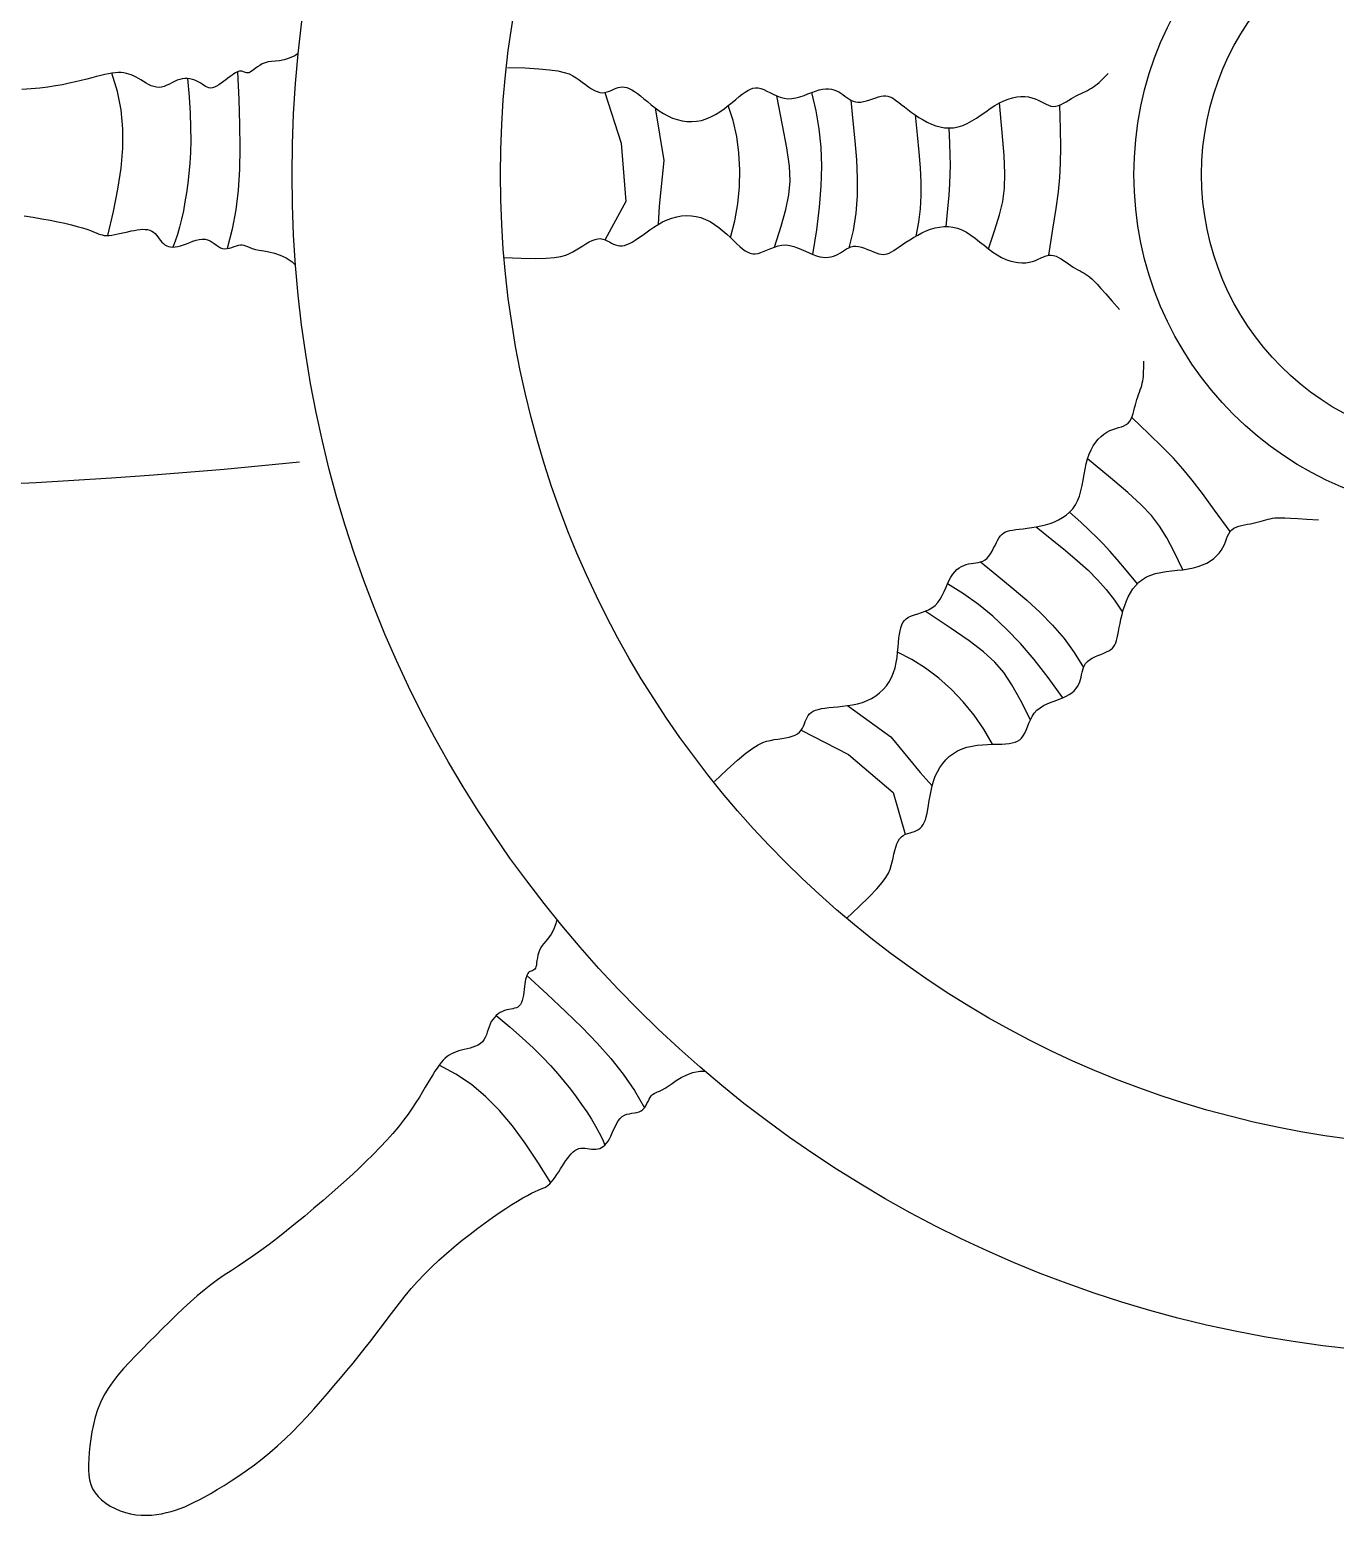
# Model space of a CAD drawing. Header units: inches. Extents: x 7.5 to 50, y 15.4 to 40.2.
# Drawn here: x 9.2649 to 9.3328, y 21.6874 to 21.7646 of the extents above; entities that cross this region are included whole.
import ezdxf

# ---------------------------------------------------------------- set-up
doc = ezdxf.new("R2010")
doc.units = ezdxf.units.IN
doc.header["$MEASUREMENT"] = 0
doc.layers.add('02', color=2, linetype='Continuous')

msp = doc.modelspace()

# ---------------------------------------------------------------- linework, layer by layer
at = {"layer": '02'}
for points in [[(9.278897379799737, 21.76339965716139), (9.278720007319926, 21.76328973138258), (9.278422125191419, 21.76315321387043), (9.278155935504465, 21.76307091107552), (9.277917831013902, 21.76302706721723), (9.277704204008906, 21.76300592645672), (9.277511447244315, 21.76299173302792), (9.277335953242137, 21.76296873112111), (9.27717463583219, 21.76292478002976), (9.277026493377043, 21.76286219960563), (9.276891045314251, 21.76278692477459), (9.276767811314194, 21.76270489046252), (9.276656310348763, 21.76262203162438), (9.276556062554, 21.76254428317149), (9.276466586901797, 21.76247758007336), (9.276387403295367, 21.76242785725587), (9.276317815803914, 21.76239935575828), (9.276256268187417, 21.76238954105899), (9.27620098930317, 21.76239418474976), (9.276150207077144, 21.76240905837873), (9.276102150599463, 21.76242993356679), (9.27605504802893, 21.7624525818475), (9.276007128222837, 21.76247277484178), (9.275956619572817, 21.76248628411228), (9.275901955128639, 21.76248958602915), (9.275842384709968, 21.76248197606143), (9.275777362328945, 21.76246345451469), (9.275706342929034, 21.76243402163633), (9.275628780056714, 21.76239367770282), (9.275544128655447, 21.76234242299066), (9.275451842504545, 21.76228025777633), (9.275351376314639, 21.76220718232177), (9.275242661167859, 21.76212394704013), (9.27512753689195, 21.76203430278944), (9.275008320850311, 21.76194275060804), (9.274887329940675, 21.76185379147606), (9.274766881293608, 21.76177192643187), (9.274649291574015, 21.76170165645559), (9.274536878145291, 21.76164748258558), (9.274431958138003, 21.76161390581652), (9.274336053100406, 21.76160404050567), (9.274247504346995, 21.76161545453321), (9.274163858308448, 21.76164432906914), (9.27408266118261, 21.76168684534165), (9.27400145916733, 21.7617391845644), (9.273917798227622, 21.76179752793647), (9.273829224794163, 21.76185805665697), (9.27373328483197, 21.76191695195408), (9.273628161330699, 21.76197075850465), (9.273514582584603, 21.76201747498377), (9.273393913912578, 21.76205546354428), (9.273267520633517, 21.76208308633901), (9.273136767367824, 21.76209870552081), (9.273003019667222, 21.76210068322795), (9.272867642617776, 21.76208738162783), (9.272732001305549, 21.76205716287328), (9.2725971872406, 21.76200961710962), (9.27246319809462, 21.76194924652479), (9.27232975842896, 21.76188178131375), (9.272196592339306, 21.76181295165694), (9.272063423921345, 21.76174848774932), (9.271929977736427, 21.76169411977131), (9.271795977647407, 21.76165557790333), (9.271661148215635, 21.76163859235491), (9.271525350674047, 21.76164721059573), (9.271388995968728, 21.7616787492963), (9.271252631950183, 21.76172884244549), (9.271116806468918, 21.76179312401761), (9.270982067375435, 21.76186722798699), (9.270848962753071, 21.7619467883134), (9.27071804045233, 21.76202743898572), (9.270589848090886, 21.76210481397826), (9.270464570070608, 21.76217518410082), (9.270340933273538, 21.76223736763601), (9.27021730090025, 21.76229081967282), (9.270092036151318, 21.76233499531478), (9.269963501761659, 21.76236934966543), (9.269830061397506, 21.76239333784284), (9.269690077793776, 21.76240641496512), (9.269541914383872, 21.76240803610668), (9.269384001889257, 21.76239790647484), (9.269215044374569, 21.76237673161919), (9.269033813425331, 21.76234546716402), (9.268839080394237, 21.76230506873359), (9.26862961686681, 21.76225649198128), (9.268404195127069, 21.76220069251682), (9.268161586062043, 21.76213862599358), (9.267900561955749, 21.76207124800673), (9.267619916745453, 21.76199971883867), (9.267318535172372, 21.76192601730251), (9.266995325027956, 21.76185232681124), (9.266649193637996, 21.76178083079245), (9.266279048328279, 21.76171371268826), (9.265883796424596, 21.76165315591167), (9.265462345718397, 21.76160134391936), (9.265013603535472, 21.76156046012435), (9.264537046239703, 21.76153216471099)], [(9.289761060657902, 21.76268309063122), (9.29066873392555, 21.76265334587621), (9.291391655378966, 21.76261220819394), (9.291956218932746, 21.76255990863971), (9.292388818268655, 21.76249667828339), (9.292715847301288, 21.76242274819484), (9.29296369994524, 21.76233834942938), (9.293158769882275, 21.76224371307141), (9.293327450794159, 21.76213907016169), (9.29349159476812, 21.76202544832737), (9.293654885883434, 21.76190706139565), (9.293816466159178, 21.76178891975102), (9.293975477614431, 21.76167603377795), (9.294131062501101, 21.76157341386094), (9.294282362838267, 21.76148607038446), (9.294428520877837, 21.761419013733), (9.294568678406058, 21.76137725429104), (9.294702263823702, 21.76136401011278), (9.294829849195658, 21.76137532996032), (9.29495229296851, 21.76140547028005), (9.295070453356011, 21.76144868753287), (9.295185188571914, 21.76149923813606), (9.29529735682997, 21.76155137856509), (9.295407816576763, 21.76159936523724), (9.295517425793214, 21.76163745461341), (9.295627144440068, 21.76166073808523), (9.295738337603389, 21.76166764678161), (9.29585247211623, 21.76165744680581), (9.295971014578818, 21.76162940427563), (9.296095431824206, 21.76158278525069), (9.29622719068545, 21.76151685583424), (9.296367757297112, 21.76143088214409), (9.29651859895791, 21.76132413023985), (9.296680855606674, 21.76119688469877), (9.296854362399309, 21.76105350384857), (9.297038627830325, 21.76089936447639), (9.297233160161404, 21.76073984339852), (9.297437468119888, 21.76058031738754), (9.297651059967457, 21.76042616324518), (9.297873444664283, 21.76028275775858), (9.298104130239217, 21.76015547774401), (9.298342442181884, 21.76004898727948), (9.298586974893688, 21.75996509960638), (9.298836138839825, 21.75990491527151), (9.299088345183982, 21.75986953482167), (9.299342004857017, 21.75986005878909), (9.299595528324126, 21.75987758770604), (9.299847327214657, 21.75992322213384), (9.300095811993806, 21.75999806260476), (9.300339455292551, 21.76010200804118), (9.300576976775183, 21.76023015099887), (9.30080715734045, 21.76037638236554), (9.301028778119935, 21.76053459307256), (9.301240620710878, 21.76069867402217), (9.301441465779199, 21.76086251614576), (9.301630094689308, 21.76102001036012), (9.301805288572787, 21.76116504756752), (9.301966520301058, 21.76129237371166), (9.302116031567557, 21.7614001547419), (9.302256755107074, 21.76148741160538), (9.302391624352886, 21.76155316527835), (9.302523572039782, 21.76159643670795), (9.30265553183387, 21.76161624687044), (9.302790436702772, 21.76161161671295), (9.302931219614102, 21.76158156721173), (9.3030802635895, 21.76152656554147), (9.303237748141392, 21.76145286391799), (9.303403303069054, 21.76136816072646), (9.303576558171763, 21.76128015439568), (9.303757142550303, 21.76119654335449), (9.303944685771121, 21.7611250260026), (9.304138817633493, 21.76107330078336), (9.304339167238204, 21.76104906608195), (9.30454506030771, 21.76105755625137), (9.3047546048602, 21.76109414922499), (9.304965605069874, 21.76115175884585), (9.305175865110932, 21.76122329898605), (9.305383189157574, 21.76130168347405), (9.305585380918338, 21.76137982615288), (9.305780244800253, 21.76145064089466), (9.30596558474469, 21.76150704154239), (9.306139692938878, 21.76154340801546), (9.30630281362216, 21.76155998459686), (9.306455679279743, 21.7615584816314), (9.30659902193117, 21.76154060946389), (9.306733574061646, 21.76150807843911), (9.306860067923544, 21.76146259890189), (9.306979236002071, 21.76140588121158), (9.30709181031677, 21.76133963571298), (9.307198787848456, 21.7612659595699), (9.307302223560391, 21.76118849719311), (9.307404437377109, 21.76111127982691), (9.30750774875748, 21.76103833871563), (9.307614477393209, 21.76097370507447), (9.307726942975997, 21.76092141014775), (9.307847464964716, 21.76088548517979), (9.307978363283901, 21.7608699613858), (9.308121000924139, 21.76087734307763), (9.308272915701373, 21.76090402677907), (9.308430688497602, 21.76094488203777), (9.308590900660484, 21.76099477844506), (9.308750133072017, 21.7610485855777), (9.308904967312692, 21.76110117299792), (9.309051984264507, 21.76114741028247), (9.309187765042289, 21.76118216702267), (9.309310112423255, 21.7612011675166), (9.309421715135677, 21.76120355504933), (9.309526483337386, 21.7611893276127), (9.309628327419041, 21.76115848325677), (9.309731157305642, 21.76111101998791), (9.309838883387847, 21.76104693581252), (9.309955415823488, 21.76096622875153), (9.310084665003224, 21.76086889681134), (9.31022962419781, 21.76075561055874), (9.310389619828193, 21.7606297306858), (9.310563060962586, 21.76049529037224), (9.310748357367693, 21.76035632288509), (9.310943918344556, 21.76021686141863), (9.311148153194218, 21.76008093921079), (9.311359471683382, 21.75995258945583), (9.31157628288026, 21.75983584539168), (9.31179720027837, 21.75973445500964), (9.312021652278482, 21.75965102541628), (9.312249271241008, 21.75958787844244), (9.312479688827871, 21.75954733599171), (9.312712538097976, 21.75953171990947), (9.312947450713246, 21.75954335207022), (9.313184059034093, 21.75958455436299), (9.3134219951881, 21.75965764861864), (9.313660892699836, 21.75976332746465), (9.313900387422173, 21.75989576651151), (9.314140116837798, 21.76004751210818), (9.314379717963739, 21.7602111106036), (9.314618828049852, 21.76037910834672), (9.314857084345995, 21.76054405168649), (9.315094123869194, 21.76069848698641), (9.315329584102138, 21.76083496058087), (9.315562918125643, 21.76094742414094), (9.315792843042864, 21.76103545065522), (9.316017892020746, 21.76110001836165), (9.316236598226233, 21.7611421055855), (9.31644749482627, 21.76116269059381), (9.316649115220635, 21.7611627516682), (9.31683999234344, 21.76114326709027), (9.31701865959446, 21.76110521515617), (9.317184240133493, 21.76105036810001), (9.31733821802306, 21.76098367405317), (9.317482668249859, 21.76091087509955), (9.317619664636432, 21.76083771332302), (9.317751281703814, 21.76076993079293), (9.317879593740209, 21.76071326962225), (9.318006675499483, 21.76067347189488), (9.31813460126984, 21.7606562796656), (9.318264977815552, 21.7606657042135), (9.318397541572331, 21.76069883332199), (9.318531562383278, 21.76075102399879), (9.31866630869451, 21.76081763322251), (9.31880105034913, 21.76089401795722), (9.318935056258915, 21.76097553518154), (9.319067595335646, 21.76105754188863), (9.319197937189593, 21.76113539504255), (9.319325442002146, 21.7612055207948), (9.319449834334655, 21.76126862188645), (9.319570930018081, 21.76132647027513), (9.319688545116215, 21.76138083786024), (9.319802495227187, 21.76143349657028), (9.319912595949127, 21.76148621834833), (9.320018663578658, 21.76154077509378), (9.32012051371391, 21.76159893874971), (9.320218401770099, 21.76166239113915), (9.320314341965123, 21.76173245369242), (9.320410788333966, 21.76181035777805), (9.320510194678782, 21.76189733472089), (9.320615015034555, 21.76199461588946), (9.320727703203438, 21.76210343259405), (9.320850713220416, 21.7622250162323), (9.320986498654811, 21.76236059809995)], [(9.268994404510586, 21.75394766865899), (9.269287096844046, 21.75518416461379), (9.269519338659002, 21.75634556912079), (9.269683481934472, 21.75744330458944), (9.269771878882302, 21.75848879347283), (9.269776881481512, 21.75949345818041), (9.269690841943948, 21.76046872116527), (9.269506112248628, 21.76142600482232), (9.269215044374569, 21.76237673161919)], [(9.273136767367824, 21.76209870552081), (9.273219473236232, 21.76115326681717), (9.273273464334189, 21.76030984335481), (9.273301572115152, 21.75955538631494), (9.273306627799748, 21.75887684683509), (9.273291462142943, 21.75826117608191), (9.273258907063855, 21.75769532522205), (9.27321179308462, 21.75716624540761), (9.273152952124356, 21.75666088780523), (9.273084771162821, 21.75616901162099), (9.273007864174424, 21.75569160834963), (9.272922400892703, 21.75523247749621), (9.272828551284029, 21.75479541860947), (9.27272648531477, 21.75438423120901), (9.272616372951298, 21.75400271482901), (9.27249838415998, 21.75365466900363), (9.27237268867436, 21.7533438932525)], [(9.27574185262899, 21.76244873807551), (9.275798133150666, 21.76101507465606), (9.27583973742555, 21.7597048801919), (9.275856238598926, 21.75849719042268), (9.275837210747405, 21.75737104105898), (9.2757722272491, 21.75630546784047), (9.275650861947788, 21.75527950647771), (9.275462688221587, 21.75427219271038), (9.275197279914273, 21.75326256224904)], [(9.294829849195658, 21.76137532996032), (9.295674412087529, 21.75874344801665), (9.29592207660432, 21.75570773163887), (9.294839744498013, 21.75373491271709)], [(9.303637357936232, 21.75334278641927), (9.30398634266573, 21.75442879016297), (9.304237087997599, 21.75530092600926), (9.304390997667788, 21.75605123017991), (9.304449475412248, 21.75677173888213), (9.30441392519976, 21.75755448835222), (9.304285750300615, 21.75849151476829), (9.304066354916422, 21.75967485436664), (9.303757142550303, 21.76119654335449)], [(9.305639042095272, 21.75295449747606), (9.30584233840461, 21.75423606727524), (9.305986809353335, 21.7554164323457), (9.306071867276906, 21.75651356596169), (9.306096923812284, 21.75754544136831), (9.306061391294925, 21.7585300318398), (9.305964681827454, 21.75948531062128), (9.305806207745327, 21.76042925097241), (9.305585380918338, 21.76137982615288)], [(9.297437468119888, 21.76058031738754), (9.297890028026877, 21.7578398548441), (9.297645102064116, 21.75546073237744), (9.297596149654119, 21.75451817229001)], [(9.301349072759031, 21.75383031542257), (9.301583668258964, 21.75469765625272), (9.301744045731603, 21.75558033766826), (9.301831864095284, 21.75646943279677), (9.301848781802683, 21.75735601476587), (9.301796457772134, 21.75823115674681), (9.301676550456314, 21.75908593185265), (9.301490718540727, 21.75991141322553), (9.301240620710878, 21.76069867402217)], [(9.307614477393209, 21.76097370507447), (9.307721183910026, 21.75988838954905), (9.307819165796964, 21.75885752267747), (9.307895514457478, 21.7578720411631), (9.307937321760683, 21.75692288170936), (9.307931679110034, 21.7560009810342), (9.307865678374647, 21.755097275841), (9.307726411190806, 21.75420270283318), (9.307500969427629, 21.75330819874322)], [(9.314756110352455, 21.753254479184), (9.315091956215902, 21.75423248441908), (9.315338886617674, 21.75502412352322), (9.31550362174864, 21.75571823027818), (9.315592882265328, 21.7564036384512), (9.315613388125776, 21.75716918180948), (9.315571860219343, 21.75810369409115), (9.315475018736898, 21.75929600909254), (9.315329584102138, 21.76083496058087)], [(9.317890086485995, 21.75291555704568), (9.318112759194328, 21.75427396113188), (9.31827889666426, 21.75534013466055), (9.318395261927499, 21.75620560415806), (9.318468618481411, 21.75696189609258), (9.318505729823364, 21.75770053697594), (9.318513358985065, 21.7585130533054), (9.31849826946388, 21.75949097157824), (9.318467224524348, 21.76072581830628)], [(9.310943918344556, 21.76021686141863), (9.311055550859301, 21.759180066577), (9.311147313374086, 21.75826967585559), (9.311213834951623, 21.75745784608549), (9.311249744421794, 21.75671673411231), (9.311249671312972, 21.75601849678166), (9.311208244455038, 21.7553352909246), (9.311120092910706, 21.75463927338675), (9.310979845742686, 21.75390260101373)], [(9.312567070401265, 21.75440737181012), (9.312651063357471, 21.75532582158591), (9.312712844037442, 21.75604476765981), (9.312754117459981, 21.75662426098385), (9.312776588178231, 21.75712435253914), (9.312781960978164, 21.75760509324861), (9.312771940412922, 21.75812653406425), (9.312748231035648, 21.75874872598175), (9.312712538097976, 21.75953171990947)], [(9.264642827953203, 21.75496206529457), (9.265121755930586, 21.75488953793789), (9.26557608278933, 21.75481361230155), (9.266003534006877, 21.75473538094335), (9.266402335879384, 21.7546557998077), (9.266770713771685, 21.75457582479536), (9.267106894212766, 21.75449641179254), (9.267409102800293, 21.75441851671454), (9.267675565597592, 21.75434309546214), (9.267904508435159, 21.75427110395064), (9.268095635152413, 21.75420352005418), (9.268254561624481, 21.75414140965692), (9.268388381735413, 21.75408586057271), (9.26850418936926, 21.75403796064453), (9.268609078177242, 21.75399879771536), (9.26871014204341, 21.75396945962817), (9.268814474618985, 21.75395103422594), (9.268929169788017, 21.75394460935164), (9.269059639000325, 21.75395072796633), (9.269204564434467, 21.75396775360529), (9.269360945369108, 21.75399350492186), (9.269525781781404, 21.7540258005694), (9.26969607318285, 21.75406245923038), (9.269868819084941, 21.75410129952903), (9.270041019464834, 21.75414014014783), (9.270209673601194, 21.75417679974013), (9.270372190554617, 21.75420918770502), (9.270527616417958, 21.75423557641003), (9.270675405901848, 21.75425432896842), (9.270815014182581, 21.75426380846435), (9.270945896669282, 21.75426237801108), (9.271067508072584, 21.75424840073644), (9.27117930380161, 21.75422023972457), (9.271280739032655, 21.75417625808874), (9.271371722728937, 21.7541157282332), (9.27145398202817, 21.75404155979883), (9.271529697622164, 21.75395757171751), (9.271601050435557, 21.75386758290657), (9.271670221392988, 21.75377541232698), (9.271739391651927, 21.75368487889606), (9.271810741904183, 21.75359980154568), (9.271886453307225, 21.75352399920772), (9.271968434141009, 21.75346069975891), (9.272057502572416, 21.75341076686997), (9.272154203890814, 21.75337447308372), (9.272259084084062, 21.75335209101573), (9.27237268867436, 21.7533438932525), (9.272495563183902, 21.75335015238048), (9.27262825313489, 21.75337114098617), (9.272771304282351, 21.75340713164147), (9.27292467122431, 21.75345739675064), (9.27308594649191, 21.7535172079744), (9.273252130993633, 21.75358083674761), (9.27342022680211, 21.75364255454875), (9.273587234825818, 21.75369663281268), (9.273750156904562, 21.75373734298879), (9.27390599441248, 21.75375895657013), (9.274051748490884, 21.75375574496244), (9.274185329251914, 21.75372416208226), (9.274308280129908, 21.75366939148186), (9.274423053297205, 21.75359879912245), (9.274532100693314, 21.75351975099435), (9.274637874257742, 21.75343961307332), (9.274742826162829, 21.75336575134967), (9.274849408115251, 21.75330553179916), (9.27496007252018, 21.75326632039756), (9.275076499017878, 21.7532532551642), (9.275197279914273, 21.75326256224904), (9.27532023544888, 21.75328823983106), (9.275443185861214, 21.75332428611834), (9.275563950925125, 21.7533646992753), (9.27568035111296, 21.75340347751004), (9.275790206664233, 21.75343461900153), (9.275891337585627, 21.75345212192875), (9.275983007200985, 21.75345154133644), (9.276070251171468, 21.75343465963048), (9.276159548242568, 21.75340481603886), (9.276257376926942, 21.75336534981867), (9.276370216202913, 21.75331960019791), (9.27650454458314, 21.75327090643365), (9.276666841045945, 21.75322260776844), (9.276863584103985, 21.75317804345938), (9.277098707430987, 21.75313773446502), (9.277365963016628, 21.75309092878266), (9.27765655824448, 21.75302405611107), (9.277961700265287, 21.75292354613445), (9.27827259622979, 21.75277582859523), (9.278580452823071, 21.75256733319217), (9.278755917022927, 21.75239968204657)], [(9.28957334211561, 21.75279179767782), (9.290480980924322, 21.75276101767046), (9.291205036961465, 21.75275391132997), (9.29177183033432, 21.75276849003527), (9.292207680684506, 21.7528027651944), (9.292538907653643, 21.75285474820081), (9.292791831581845, 21.75292245044799), (9.292992771877898, 21.75300388334396), (9.293168048416256, 21.75309705828219), (9.293339395937501, 21.75319949440851), (9.293510210043742, 21.75330674186367), (9.293679300737558, 21.75341385852622), (9.293845478254362, 21.75351590228926), (9.294007552829562, 21.75360793103133), (9.294164334931402, 21.7536850026601), (9.294314634795292, 21.75374217503956), (9.294457262656643, 21.75377450607736), (9.294591433643355, 21.75377882293211), (9.294717981754793, 21.75375902995544), (9.294838146115644, 21.75372080077901), (9.294953165384932, 21.75366980903451), (9.295064278687342, 21.75361172835361), (9.295172724914728, 21.75355223235344), (9.295279742726116, 21.75349699470932), (9.295386571711852, 21.75345168900927), (9.295494495700105, 21.75342114907941), (9.29560498175676, 21.75340684931977), (9.29571954234968, 21.75340942431027), (9.295839689481063, 21.75342950863084), (9.295966935618772, 21.75346773689049), (9.296102792997836, 21.75352474364005), (9.296248774318947, 21.75360116347398), (9.296406391351475, 21.7536976309722), (9.296576763545154, 21.75381378626586), (9.296759435250415, 21.75394529167639), (9.296953558498053, 21.75408681510559), (9.297158284154712, 21.75423302442611), (9.297372764251186, 21.75437858752517), (9.297596149654119, 21.75451817229001), (9.297827592394306, 21.75464644660784), (9.29806624357122, 21.75475807835134), (9.298311119708224, 21.75484845872521), (9.298560696695922, 21.75491587216053), (9.298813316314472, 21.7549593264204), (9.299067319179876, 21.75497782922427), (9.299321046606629, 21.7549703883498), (9.299572839676394, 21.75493601154555), (9.299821039470835, 21.75487370653097), (9.300063987304448, 21.75478248109827), (9.300300166052757, 21.75466253778101), (9.300528624602585, 21.75451885848558), (9.300748553634612, 21.75435761990335), (9.300959144295184, 21.75418499872573), (9.301159587032153, 21.75400717167319), (9.301349072759031, 21.75383031542257), (9.301526792389332, 21.75366060669436), (9.301691936370908, 21.7535042221945), (9.301844329382284, 21.75336643940788), (9.301986329299389, 21.75324893905159), (9.302120928228824, 21.75315250257805), (9.30225111827719, 21.75307791151241), (9.302379890852599, 21.75302594733618), (9.30251023806165, 21.7529973915454), (9.302645151545285, 21.75299302562158), (9.302787623410104, 21.75301363104624), (9.302939999890505, 21.75305858298922), (9.303102043964891, 21.75312163114101), (9.303272873205124, 21.75319511886588), (9.303451605415894, 21.75327138949903), (9.303637357936232, 21.75334278641927), (9.303829248337998, 21.75340165296181), (9.304026394193052, 21.75344033250546), (9.304227913306086, 21.75345116839996), (9.304432783550574, 21.75342898287014), (9.30463942540343, 21.75337851372857), (9.30484611987601, 21.75330697763381), (9.305051147746845, 21.75322159130261), (9.30525279002729, 21.75312957136445), (9.305449327961533, 21.75303813453608), (9.305639042095272, 21.75295449747606), (9.305820213672696, 21.75288587688662), (9.305991512997998, 21.75283799408604), (9.306153167313887, 21.75281058910438), (9.306305793621569, 21.75280190658774), (9.306450008456586, 21.75281019124046), (9.306586428587316, 21.75283368770867), (9.306715671014963, 21.75287064068213), (9.306838352042242, 21.75291929482152), (9.306955088903187, 21.75297789480206), (9.307066736319094, 21.75304428171618), (9.307175101987077, 21.75311468236865), (9.307282232255666, 21.75318491995237), (9.307390172542064, 21.75325081767475), (9.307500969427629, 21.75330819874322), (9.307616668329565, 21.75335288637977), (9.3077393155964, 21.75338070377726), (9.30787095734383, 21.75338747415768), (9.308012786596073, 21.75337060797862), (9.30816258633974, 21.75333386475646), (9.308317287634118, 21.75328259122868), (9.308473820374338, 21.75322213414726), (9.308629115386857, 21.75315784027877), (9.308780102799638, 21.75309505637521), (9.308923713439135, 21.75303912920314), (9.309056877666144, 21.75299540550001), (9.3091776878992, 21.75296829784308), (9.309288883623658, 21.75295848193597), (9.309394366848274, 21.75296569930757), (9.309498039116143, 21.75298969150132), (9.309603802203192, 21.75303020003154), (9.309715557652517, 21.75308696641256), (9.309837207007213, 21.75315973220237), (9.309972652276038, 21.75324823888619), (9.310124835274173, 21.75335161804939), (9.310292860069303, 21.75346656132857), (9.310474871001198, 21.75358915041685), (9.310669012409626, 21.75371546697821), (9.310873428401528, 21.75384159272031), (9.311086263316675, 21.75396360930714), (9.311305661494835, 21.7540775984318), (9.31152976750861, 21.75417964175828), (9.311756947818203, 21.7542660920091), (9.311986458296879, 21.75433438593715), (9.312217777869655, 21.75438223132475), (9.3124503842974, 21.75440733598331), (9.31268375650513, 21.75440740766604), (9.312917372719376, 21.75438015416982), (9.313150710933833, 21.75432328327694), (9.313383250306352, 21.75423450276973), (9.3136145780282, 21.75411314603949), (9.31384471924509, 21.75396504873894), (9.314073808765961, 21.75379767214432), (9.314301980701266, 21.75361847750279), (9.314529369627117, 21.75343492610515), (9.314756110352455, 21.753254479184), (9.314982336754902, 21.75308459803015), (9.31520818387623, 21.75293274387619), (9.315433508525594, 21.75280498805765), (9.315657059471114, 21.75270184210346), (9.315877307946785, 21.75262242761634), (9.3160927251866, 21.75256586618449), (9.316301782424553, 21.7525312793961), (9.316502950894638, 21.75251778883936), (9.316694702063678, 21.75252451611701), (9.316875506932838, 21.75255058280269), (9.317044372945084, 21.75259427898815), (9.317202451447947, 21.75265056867753), (9.317351429765104, 21.75271358437855), (9.317492994987397, 21.7527774585698), (9.317628834671332, 21.75283632374445), (9.317760636140584, 21.75288431239566), (9.317890086485995, 21.75291555704568), (9.318018873264073, 21.75292419014401), (9.31814833245705, 21.75290610237531), (9.318278395147054, 21.75286421694287), (9.318408642006098, 21.75280321527058), (9.318538652309208, 21.75272777872411), (9.318668006961225, 21.75264258869826), (9.318796285470007, 21.7525523265878), (9.318923067809074, 21.75246167377296), (9.319047934650435, 21.75237531164854), (9.319170485292553, 21.75229684874027), (9.319290398196308, 21.75222560219951), (9.319407371846019, 21.75215981627949), (9.319521104260339, 21.75209773529165), (9.319631293923585, 21.75203760347464), (9.319737638388752, 21.75197766515445), (9.319839836605816, 21.75191616456974), (9.319937586127772, 21.75185134600284), (9.320032621775745, 21.75177969529719), (9.320134821855454, 21.75169066446794), (9.320256101475088, 21.75157194704767), (9.320408375277175, 21.75141123661266), (9.320603557904242, 21.75119622672461), (9.320853564464478, 21.75091461091612), (9.321170309600411, 21.750554082778), (9.3215657081874, 21.75010233584286)], [(9.300521837822153, 21.72556539844042), (9.301184692461966, 21.72618618758239), (9.301724963863371, 21.72666828150356), (9.302161151817991, 21.72703050683155), (9.302511756350277, 21.7272916901649), (9.302795277484684, 21.7274706581749), (9.30303021454717, 21.7275862374892), (9.303235067795022, 21.72765725470632), (9.30342833701986, 21.72770253649757), (9.30362474713008, 21.72773826108565), (9.303823923734008, 21.7277700131173), (9.304021716858252, 21.7278007288343), (9.30421397746074, 21.72783334450757), (9.304396555800913, 21.72787079639344), (9.304565302371039, 21.72791602071917), (9.304716067896216, 21.72797195375566), (9.304844702635883, 21.72804153174472), (9.304948526942162, 21.72812662584435), (9.305030738976775, 21.72822484673194), (9.305096007459788, 21.728332739972), (9.305149000179945, 21.72844685117267), (9.305194385624482, 21.72856372588391), (9.305236831582143, 21.72867990969932), (9.305281006772994, 21.72879194818339), (9.30533157898578, 21.72889638691519), (9.30539269796106, 21.72899043357135), (9.305466438219874, 21.72907394423343), (9.30555435600224, 21.72914743706603), (9.30565800708252, 21.72921143020464), (9.305778948166399, 21.72926644185751), (9.305918734562574, 21.72931299016015), (9.306078922976731, 21.72935159330624), (9.306261069183229, 21.72938276943129), (9.306465778076081, 21.7294075261099), (9.306689851493566, 21.72942882836757), (9.306929139695121, 21.72945013063978), (9.307179493405847, 21.7294748873475), (9.307436762885182, 21.72950655294077), (9.307696798625393, 21.72954858182599), (9.307955451118751, 21.72960442840955), (9.308208571090354, 21.72967754717062), (9.308452383191316, 21.72977075917257), (9.308684611502095, 21.72988435231051), (9.308903353796332, 21.73001798112197), (9.30910670831333, 21.73017130014447), (9.309292773292391, 21.73034396395921), (9.309459646739988, 21.73053562710371), (9.309605427128254, 21.73074594411552), (9.309728211998, 21.73097456956126), (9.309826993425368, 21.73122035194789), (9.309904335574238, 21.73147891568912), (9.30996369667816, 21.73174507915352), (9.310008534505023, 21.73201366068057), (9.310042307055546, 21.73227947866796), (9.310068472097619, 21.73253735146969), (9.31009048763196, 21.73278209746892), (9.31011181142646, 21.7330085350051), (9.310135786463498, 21.7332125763725), (9.310165294255121, 21.73339450942255), (9.310203100829376, 21.7335557159469), (9.310251972912802, 21.73369757769357), (9.310314676533444, 21.73382147645422), (9.310393978417842, 21.7339287939914), (9.310492644361211, 21.73402091208224), (9.310613441322921, 21.73409921248928), (9.310757723213165, 21.73416571028898), (9.310921196634872, 21.73422495381343), (9.311098155840291, 21.73428212470859), (9.311282895547329, 21.73434240457679), (9.311469709775402, 21.73441097507854), (9.311652893475248, 21.73449301781617), (9.311826740433453, 21.73459371445021), (9.311985545833586, 21.73471824661207), (9.312125130598425, 21.73486983840954), (9.312247425825326, 21.73504388394318), (9.312355889515011, 21.73523381981901), (9.312453979202537, 21.73543308261393), (9.312545153121455, 21.73563510893397), (9.312632869039653, 21.73583333535604), (9.312720584957852, 21.73602119850072), (9.31281175887677, 21.73619213494491), (9.312909157057284, 21.73634096304264), (9.313012779499395, 21.73646802824184), (9.313121934463261, 21.73657505776752), (9.3132359306747, 21.73666377884471), (9.313354076393871, 21.73673591868388), (9.31347567988093, 21.73679320448097), (9.313600049861698, 21.73683736349009), (9.313726494596331, 21.73687012289262), (9.313854235964818, 21.7368936705108), (9.313982150326474, 21.73691203652667), (9.314109027194782, 21.73692971166125), (9.314233656548886, 21.73695118667926), (9.314354827902271, 21.73698095233082), (9.314471331234081, 21.73702349936608), (9.3145819560578, 21.73708331854974), (9.314685491886912, 21.73716490061739), (9.314781132428898, 21.73727098033957), (9.314869684209107, 21.73739726845194), (9.314952357248394, 21.73753771972512), (9.315030362266107, 21.73768628887152), (9.3151049092831, 21.73783693069087), (9.31517720878589, 21.73798359991012), (9.315248470795332, 21.73812025128533), (9.315319905565111, 21.73824083955802), (9.315392982722251, 21.73834078762699), (9.315470209619953, 21.73842139090372), (9.315554352286263, 21.73848541291333), (9.315648176982059, 21.73853561721004), (9.315754450433879, 21.73857476734808), (9.31587593866977, 21.738605626838), (9.316015407950609, 21.73863095924859), (9.316175625002934, 21.73865352813406), (9.316358232214107, 21.73867592427374), (9.316560376477419, 21.738700047653), (9.31677808174397, 21.73872762545322), (9.317007370800702, 21.7387603848994), (9.317244267365886, 21.73880005323114), (9.317484794924958, 21.7388483576298), (9.317724976497693, 21.73890702533496), (9.31796083580236, 21.73897778357165), (9.31818874184507, 21.73906230195386), (9.31840644711162, 21.73916201984063), (9.318612049375652, 21.73927831897996), (9.31880364734213, 21.73941258113442), (9.318979338784693, 21.73956618806657), (9.319137221709816, 21.73974052153896), (9.319275394822462, 21.73993696329959), (9.319391955663441, 21.74015689512559), (9.319486155449404, 21.74040054728645), (9.319561855210914, 21.74066354421044), (9.319624069188713, 21.74094035880368), (9.31967781115788, 21.74122546400137), (9.31972809512633, 21.74151333273873), (9.3197799353348, 21.74179843793642), (9.319838345325543, 21.74207525252965), (9.31990833957213, 21.74233824943909), (9.319993807743295, 21.74258276521247), (9.320094144945024, 21.74280759078935), (9.32020762240979, 21.74301238072182), (9.3203325109044, 21.7431967895474), (9.320467081661327, 21.7433604718473), (9.32060960544738, 21.74350308214449), (9.32075835372786, 21.74362427500561), (9.320911597269578, 21.74372370495363), (9.321067463182835, 21.74380200534612), (9.32122350185643, 21.74386372445694), (9.321377120022653, 21.74391438940908), (9.321525724413796, 21.74395952726733), (9.321666721063657, 21.74400466514013), (9.32179751717019, 21.74405533009227), (9.321915518767192, 21.74411704920309), (9.322018132586955, 21.74419534958103), (9.322103658500119, 21.74429420381163), (9.322173969629212, 21.74441136650527), (9.32223183200228, 21.74454303777853), (9.322280012345864, 21.74468541777711), (9.322321276920839, 21.74483470660304), (9.322358391988082, 21.74498710440199), (9.322394123808472, 21.74513881129057), (9.322431238875716, 21.74528602738534), (9.322471811943679, 21.74542577323988), (9.32251515150535, 21.74555835112657), (9.322559874081044, 21.74568488374022), (9.322604596656738, 21.74580649380474), (9.32264793621841, 21.74592430398585), (9.322688509519203, 21.74603943700746), (9.322724933079435, 21.74615301554983), (9.322755824117912, 21.74626616232232), (9.322780173779456, 21.74638024722768), (9.322798471939741, 21.74649762892765), (9.322811583331777, 21.74662091330644), (9.322820372222914, 21.74675270621916), (9.322825703346162, 21.74689561355004), (9.32282844073604, 21.7470522411542), (9.322829449358387, 21.7472251949304), (9.322829593480556, 21.74741708073376)], [(9.32731875199358, 21.73854893406057), (9.326515668579368, 21.73966692420905), (9.325879246969698, 21.74053829960136), (9.325349550270467, 21.74123256163981), (9.32486664205323, 21.74181921175583), (9.324370585656716, 21.74236775132264), (9.323801444652482, 21.74294768178621), (9.323099282146423, 21.74362850453432), (9.322204161477266, 21.74447972098384)], [(9.324863042025818, 21.73657253239904), (9.324408966857, 21.73750156543353), (9.324023799546985, 21.73823594493403), (9.323649477255522, 21.73884323790222), (9.323227937142356, 21.73939101131069), (9.322701116134404, 21.73994683217567), (9.322010951624243, 21.74057826748427), (9.32109938030596, 21.74135288423819), (9.31990833957213, 21.74233824943909)], [(9.322499938816755, 21.73583986567352), (9.321909888689397, 21.73654869966519), (9.321445202729656, 21.73710075692467), (9.321064623813136, 21.73753970527574), (9.320726894815444, 21.73790921258584), (9.320390758845015, 21.73825294667873), (9.320014959010287, 21.73861457539275), (9.319558237954034, 21.73903776658077), (9.318979338784693, 21.73956618806657)], [(9.307383301011278, 21.7184384610238), (9.308046863223417, 21.71905849374267), (9.308563873213707, 21.71956545377285), (9.308954347898243, 21.71997654587282), (9.309238304425953, 21.72030897480105), (9.309435759945764, 21.72057994531603), (9.30956673137377, 21.72080666217622), (9.309651235858901, 21.72100633015467), (9.309709290317251, 21.72119615400985), (9.309758018278508, 21.72138974838268), (9.309802966467096, 21.72158636753117), (9.309846788686691, 21.72178167558119), (9.309892138275309, 21.7219713366732), (9.309941668105303, 21.72215101493308), (9.30999803198035, 21.72231637451583), (9.310063883005633, 21.72246307954735), (9.310141874751999, 21.72258679416806), (9.310233695474444, 21.72268471981184), (9.310337174260049, 21.72276020708629), (9.310449175112872, 21.72281814393606), (9.310566562735467, 21.72286341824762), (9.310686200899063, 21.72290091796564), (9.310804954073383, 21.72293553100568), (9.310919686029656, 21.72297214525421), (9.311027261470436, 21.72301564867045), (9.311125170248552, 21.72307036750968), (9.31121340724173, 21.7231383815171), (9.311292592943637, 21.72322120877758), (9.311363348080768, 21.72332036740514), (9.311426293146788, 21.72343737547013), (9.311482049101024, 21.72357375110111), (9.31153123643714, 21.72373101235386), (9.311574475648804, 21.7239106773715), (9.311612812844096, 21.72411328278501), (9.311648992863475, 21.7243354396716), (9.311686186394645, 21.72457277761092), (9.311727563892482, 21.72482092621173), (9.311776295346199, 21.72507551509731), (9.311835551676332, 21.72533217389097), (9.311908502639263, 21.7255865321869), (9.311998318922697, 21.72583421959386), (9.312107563759191, 21.72607128170163), (9.312236373121841, 21.72629542792235), (9.312384275295763, 21.72650478363463), (9.312550798798902, 21.72669747424622), (9.312735472614868, 21.72687162512117), (9.312937825494437, 21.72702536163812), (9.313157385489895, 21.72715680919024), (9.31339368181768, 21.72726409315616), (9.313645497937678, 21.72734628393042), (9.313908639173015, 21.72740623188398), (9.314178165555923, 21.72744773238916), (9.314449137118636, 21.72747458083283), (9.31471661435905, 21.72749057258731), (9.314975657309397, 21.72749950302492), (9.315221326001911, 21.727505167518), (9.315448681167318, 21.7275113614534), (9.315653866198836, 21.72752169233824), (9.315837360727592, 21.72753901620414), (9.316000727512865, 21.72756600118843), (9.316145529546766, 21.72760531548662), (9.316273329821406, 21.72765962725058), (9.316385691096066, 21.72773160461762), (9.316484176595687, 21.72782391576872), (9.316570349079548, 21.72793922887028), (9.316646309611379, 21.72807876102994), (9.316716310377224, 21.7282379252512), (9.316785141169085, 21.72841068347876), (9.316857592477454, 21.72859099767189), (9.316938454094334, 21.72877282978985), (9.317032516277386, 21.72895014177735), (9.317144569051443, 21.72911689560821), (9.317279402208506, 21.72926705322713), (9.31743995500262, 21.72939623082599), (9.317621759879394, 21.72950666158537), (9.317818498513653, 21.729602232933), (9.318023852347388, 21.72968683228206), (9.318231503055422, 21.7297643470603), (9.318435131846918, 21.72983866469546), (9.3186284203967, 21.72991367260071), (9.318805050146757, 21.72999325818925), (9.31896003526169, 21.73008052681067), (9.319093720330848, 21.73017545544386), (9.31920778289902, 21.7302772390041), (9.319303900045334, 21.73038507240668), (9.319383749081744, 21.73049815055234), (9.31944900755304, 21.73061566835637), (9.319501352538346, 21.73073682071951), (9.31954246158245, 21.73086080255704), (9.319574465551405, 21.73098669181596), (9.319601310924618, 21.73111309875927), (9.319627397968425, 21.73123851665256), (9.319657126483499, 21.73136143880507), (9.319694897201835, 21.73148035848241), (9.319745109924106, 21.73159376899381), (9.319812164683817, 21.73170016361943), (9.319900461980133, 21.73179803565396), (9.320012676571487, 21.73188639788092), (9.320144582581698, 21.73196634103912), (9.320290228626682, 21.73203947539984), (9.320443663555189, 21.7321074111907), (9.320598936215966, 21.7321717586539), (9.320750095457761, 21.7322341280607), (9.320891190129323, 21.73229612963875), (9.32101626884657, 21.73235937363021), (9.321120862425296, 21.73242563126511), (9.321206430713637, 21.73249731769571), (9.321275915061115, 21.73257700904757), (9.321332257282911, 21.73266728146078), (9.32137839919421, 21.73277071106092), (9.321417282377361, 21.73288987395896), (9.321451848414718, 21.73302734630958), (9.321485038888632, 21.73318570423832), (9.321519548580973, 21.73336641403981), (9.321557082743375, 21.73356650269958), (9.321599100292651, 21.73378188740131), (9.321647059679954, 21.7340084852996), (9.321702419356434, 21.7342422135636), (9.321766637540414, 21.73447898936244), (9.321841173148705, 21.73471472986527), (9.32192748439963, 21.73494535224123), (9.322026995518236, 21.73516712251254), (9.322140992893829, 21.73537770214276), (9.32227072868961, 21.73557510146308), (9.32241745483595, 21.73575733081922), (9.32258242303039, 21.73592240051327), (9.322766885668962, 21.73606832090551), (9.322972094682036, 21.73619310232713), (9.323199301999985, 21.7362947550802), (9.323448687600894, 21.73637251629513), (9.323716142722397, 21.73643053018274), (9.323996486417009, 21.73647416773853), (9.32428453820291, 21.736508799958), (9.324575116899787, 21.73653979785119), (9.324863042025818, 21.73657253239904), (9.32514313240069, 21.73661237458251), (9.325410207542582, 21.73666469544074), (9.325659873238756, 21.73673368708948), (9.325890882681115, 21.73681882628549), (9.3261027764948, 21.73691841092037), (9.326295094373627, 21.73703073890025), (9.326467376709907, 21.73715410811671), (9.326619163663118, 21.73728681647587), (9.326749995159908, 21.73742716186931), (9.326859411592586, 21.73757344220318), (9.326947920066296, 21.73772374641809), (9.32701989570166, 21.73787532760722), (9.327080680332138, 21.73802522995644), (9.327135616256847, 21.73817049762253), (9.327190045542075, 21.73830817474769), (9.32724931002128, 21.73843530551782), (9.32731875199358, 21.73854893406057), (9.327403713525264, 21.73864610456182), (9.327508044936685, 21.73872485602002), (9.327629630728616, 21.73878720688769), (9.327764863655894, 21.73883617048811), (9.327910136706187, 21.73887476011547), (9.328061842401503, 21.73890598907852), (9.328216373962341, 21.73893287070056), (9.32837012414354, 21.73895841827576), (9.328519485467105, 21.73898564511288), (9.328661623452781, 21.7390168198264), (9.328796793748616, 21.73905123223918), (9.32892602406907, 21.73908742742166), (9.329050343059926, 21.73912395053154), (9.329170778435646, 21.73915934663925), (9.329288358143522, 21.73919216088795), (9.329404110596506, 21.7392209383626), (9.329519063741891, 21.73924422416273), (9.329636928667306, 21.73926075976593), (9.32977214948739, 21.73927007188573), (9.32994185299146, 21.73927188358463), (9.330163166201665, 21.73926591793967), (9.33045321614015, 21.73925189802791), (9.330829129829063, 21.7392295468973), (9.331308034523381, 21.73919858761034), (9.331907056779592, 21.73915874327319)], [(9.317244267365886, 21.73880005323114), (9.318056328264056, 21.7381458647225), (9.318764957641243, 21.73756700717164), (9.319386045723213, 21.73703999464593), (9.319935482968567, 21.73654134128552), (9.320429159603073, 21.73604756117235), (9.320882965852498, 21.73553516841745), (9.32131279194261, 21.73498067716097), (9.321734528332009, 21.73436060147029)], [(9.314354827902271, 21.73698095233082), (9.315197714879169, 21.73628897130508), (9.315995931434436, 21.73562932192832), (9.316746758804648, 21.73498646793556), (9.317447477993547, 21.73434487301817), (9.318095370237707, 21.7336890008966), (9.318687717006533, 21.73300331529132), (9.319221798838107, 21.7322722799228), (9.319694897201835, 21.73148035848241)], [(9.3186284203967, 21.72991367260071), (9.317865965929805, 21.73096363149777), (9.317133478163733, 21.73190043203901), (9.3164178324351, 21.73273636753689), (9.315705904080524, 21.7334837313039), (9.31498456820379, 21.73415481665248), (9.314240700141518, 21.73476191689512), (9.313461175463154, 21.73531732537337), (9.312632869039653, 21.73583333535604)], [(9.316938454094334, 21.72877282978985), (9.316417302978216, 21.7297875198357), (9.315977913602246, 21.73058151674301), (9.315556198866098, 21.73122089252244), (9.315088072367935, 21.73177171919921), (9.314509447240262, 21.73230006878399), (9.31375623614992, 21.7328720132729), (9.312764352695076, 21.73355362469116), (9.311469709775402, 21.73441097507854)], [(9.314975657309397, 21.72749950302492), (9.31452823853585, 21.72827868961864), (9.314017492621197, 21.72901624367766), (9.31345090437214, 21.7297070258002), (9.31283595906104, 21.73034589659907), (9.3121801414946, 21.73092771667249), (9.311490936712353, 21.73144734663325), (9.310775830219491, 21.7318996471087), (9.310042307055546, 21.73227947866796)], [(9.307436762885182, 21.72950655294077), (9.309694570531128, 21.72788876137307), (9.311203675386487, 21.72603327909852), (9.311835551676332, 21.72533217389097)], [(9.305030738976775, 21.72822484673194), (9.30748895653057, 21.72696102118895), (9.309810657561748, 21.72498957090389), (9.310440326849921, 21.72282925289725)], [(9.29233336639124, 21.71839030498192), (9.292285674293517, 21.71818715446822), (9.292171572376965, 21.71787998759206), (9.292041544611557, 21.71763356623084), (9.29190418151672, 21.71743419854571), (9.291768073379053, 21.7172681926833), (9.291641810019492, 21.71712185679022), (9.291533981724633, 21.71698149901309), (9.291450991337179, 21.71683635228798), (9.291390489828764, 21.7166873487087), (9.291347940959959, 21.71653834511486), (9.291318808258502, 21.71639319838975), (9.291298555252133, 21.71625576537296), (9.291282645701422, 21.71612990296232), (9.291266543134107, 21.71601946799743), (9.291245711310758, 21.71592831734703), (9.291216659168704, 21.7158589579714), (9.291180078447788, 21.71580849724084), (9.291137706530272, 21.71577269257356), (9.29109128103125, 21.71574730146055), (9.291042538867323, 21.71572808132002), (9.290993217653586, 21.71571078961384), (9.290945054772301, 21.71569118380391), (9.29089978714007, 21.71566502133752), (9.290858798702239, 21.71562870246377), (9.290822057095347, 21.71558119869693), (9.290789176053359, 21.7155221243385), (9.290759770008727, 21.71545109371906), (9.290733452229752, 21.7153677211401), (9.290709837148889, 21.71527162093222), (9.290688538500099, 21.71516240738234), (9.290669170250176, 21.71503969480651), (9.290651153349309, 21.71490396533878), (9.290633136215611, 21.71475917225431), (9.290613574949084, 21.71461013661716), (9.29059092518407, 21.7144616795205), (9.290563642322077, 21.71431862204296), (9.290530182230277, 21.7141857852777), (9.290489000775842, 21.71406799027424), (9.290438553360282, 21.7139700581403), (9.290377714014603, 21.7138952672041), (9.290307029657988, 21.71384072482139), (9.290227465606286, 21.7138019955684), (9.290139987175344, 21.71377464406502), (9.29004555898252, 21.7137542349166), (9.289945147042154, 21.71373633272848), (9.289839715738772, 21.7137165020769), (9.289730230853884, 21.71369030761085), (9.289617850254281, 21.71365402098414), (9.28950450433883, 21.71360674227723), (9.28939231675583, 21.71354827863357), (9.289283410920753, 21.7134784372403), (9.289179910016237, 21.71339702525544), (9.289083937690584, 21.71330384980789), (9.288997617126434, 21.71319871807024), (9.288923072204916, 21.71308143720049), (9.288861364168106, 21.71295248933271), (9.288809308125629, 21.71281505633048), (9.288762657013713, 21.71267299510615), (9.28871716423425, 21.71253016251391), (9.288668582956298, 21.7123904154079), (9.288612666116087, 21.71225761065686), (9.288545167115508, 21.71213560512948), (9.288461838657959, 21.7120282556945), (9.288359721465959, 21.71193832644455), (9.288241002983405, 21.71186421033887), (9.288109157741992, 21.71180320757518), (9.287967660506247, 21.71175261835121), (9.287819986273526, 21.71170974286466), (9.287669609342693, 21.71167188129872), (9.287520004711105, 21.7116363338511), (9.287374646910457, 21.71160040071951), (9.287236302667289, 21.71156157492911), (9.287104907953172, 21.71151812090208), (9.28697969023603, 21.71146849590256), (9.286859877682282, 21.71141115716561), (9.286744697992681, 21.71134456194083), (9.286633379333644, 21.71126716750693), (9.286525148940264, 21.7111774310844), (9.286419235211788, 21.71107380996651), (9.286314737093626, 21.71095498634637), (9.286210238975464, 21.71082054243849), (9.286104196491642, 21.71067028538634), (9.285995065509333, 21.71050402233337), (9.285881301430045, 21.71032156045218), (9.285761360353781, 21.71012270690077), (9.285633697682051, 21.70990726885172), (9.285496769049196, 21.70967505343393), (9.28534890156704, 21.70942602853135), (9.285187907558857, 21.70916080480053), (9.285011470592572, 21.70888015362394), (9.28481727400328, 21.70858484638408), (9.28460300135891, 21.70827565441974), (9.284366336227386, 21.70795334914252), (9.284104962176635, 21.70761870190578), (9.283816562774582, 21.70727248409199), (9.28349959365557, 21.70691549919972), (9.283155599185257, 21.70654867930822), (9.282786895795716, 21.70617298862741), (9.282395799919023, 21.70578939136718), (9.28198462798725, 21.705398851752), (9.28155569643247, 21.70500233397721), (9.281111321919589, 21.70460080226727), (9.28065382088068, 21.70419522081753), (9.280185799156307, 21.70378706808803), (9.279711021152316, 21.70337987955387), (9.279233540450214, 21.70297770492576), (9.278757411097168, 21.70258459392895), (9.278286686907514, 21.70220459625958), (9.277825421695589, 21.7018417616429), (9.277377668810068, 21.70150013978961), (9.27694748276378, 21.70118378042495), (9.276537694078861, 21.70089493337688), (9.27614624429959, 21.70062864901517), (9.275769851445212, 21.70037817781228), (9.275405234000637, 21.70013677024068), (9.275049109985112, 21.69989767680196), (9.274698198116376, 21.69965414798313), (9.274349216646506, 21.69939943424212), (9.27399888382758, 21.69912678609504), (9.273644666927858, 21.69883125706944), (9.273287027650504, 21.69851511300036), (9.272927176947697, 21.69818242279249), (9.272566325305952, 21.6978372553505), (9.272205683677448, 21.69748367957906), (9.271846462781532, 21.69712576436829), (9.27148987310472, 21.69676757862286), (9.271137125366359, 21.696413191262), (9.270789822372599, 21.69606558935735), (9.270451134112655, 21.69572343280849), (9.270124622429712, 21.69538429966739), (9.26981384963262, 21.69504576801516), (9.269522377564563, 21.69470541593288), (9.26925376830156, 21.6943608214871), (9.269011583919628, 21.69400956272981), (9.268799386029123, 21.6936492177712), (9.268619611435561, 21.69327842503223), (9.26847019376698, 21.69290006448242), (9.268347941148086, 21.6925180764603), (9.268249661703585, 21.6921364013189), (9.268172163791014, 21.69175897936763), (9.268112255302249, 21.69138975095954), (9.268066744361995, 21.69103265643313), (9.26803243932779, 21.69069163612691), (9.268007232616647, 21.69036981489004), (9.267993354978962, 21.69006705565804), (9.26799412075895, 21.68978240587709), (9.268012845464973, 21.68951491296426), (9.268052843441247, 21.6892636243803), (9.268117429963304, 21.68902758757137), (9.26820991960819, 21.68880584996911), (9.268333627651437, 21.68859745900514), (9.268490579021154, 21.68840185614787), (9.268677641213863, 21.68822005880899), (9.268890392077147, 21.68805347845151), (9.269124409691422, 21.68790352649481), (9.269375271438612, 21.68777161438735), (9.269638555166303, 21.68765915356304), (9.26990983895491, 21.68756755547034), (9.270184700419186, 21.68749823152863), (9.27045931112486, 21.68745202521055), (9.270732217743053, 21.68742750799826), (9.271002560663028, 21.68742268342718), (9.27126948027405, 21.6874355549891), (9.271532116732551, 21.68746412621946), (9.271789610660626, 21.68750640062459), (9.272041102214708, 21.68756038172538), (9.27228573178406, 21.68762407301362), (9.272523523117407, 21.68769610003179), (9.272758032702832, 21.68777757636523), (9.27299370062071, 21.68787023757719), (9.273234966485752, 21.68797581927462), (9.273486270378335, 21.68809605704988), (9.273752052378832, 21.68823268646626), (9.274036751869126, 21.68838744313067), (9.274344809162422, 21.6885620626355), (9.274679184001862, 21.68875789486007), (9.275036916411473, 21.68897474699148), (9.275413566543712, 21.68921204048926), (9.275804694783865, 21.68946919682745), (9.276205860818727, 21.68974563748012), (9.276612625033586, 21.69004078395043), (9.277020547580896, 21.69035405768333), (9.277425188147454, 21.69068488016743), (9.27782287941779, 21.69103238361382), (9.278213042342095, 21.6913945431526), (9.27859586970414, 21.69176904469456), (9.278971554520531, 21.69215357409227), (9.2793402900407, 21.69254581724196), (9.279702269048421, 21.69294346001076), (9.280057685025959, 21.69334418829491), (9.280406730757086, 21.69374568796153), (9.280749566894947, 21.69414603057627), (9.281086225803001, 21.69454483046972), (9.28141670771408, 21.69494208761277), (9.28174101239535, 21.69533780203452), (9.282059139613985, 21.69573197369133), (9.282371089835642, 21.69612460259774), (9.282676862594663, 21.69651568875376), (9.282976458356707, 21.69690523215937), (9.283270455705924, 21.69729320065486), (9.283561750822692, 21.69767943354342), (9.283853817773043, 21.69806373799762), (9.284150131787165, 21.69844592116093), (9.284454167163922, 21.69882579020592), (9.284769398900671, 21.69920315227606), (9.285099301529108, 21.69957781452937), (9.285447349813758, 21.69994958413842), (9.285815667170091, 21.70031794685307), (9.286200972083016, 21.70068110279059), (9.286598631222724, 21.70103693070374), (9.287004011957897, 21.70138330928709), (9.28741248142439, 21.70171811729339), (9.287819406758054, 21.7020392334172), (9.28822015462908, 21.7023445364113), (9.288610092406152, 21.70263190498478), (9.288985037519588, 21.7028994750082), (9.289342609043224, 21.70314641080873), (9.289680876811026, 21.70337213384588), (9.289997910424127, 21.70357606560825), (9.290291779250829, 21.70375762756991), (9.290560553125097, 21.70391624116125), (9.290802301648064, 21.70405132789998), (9.291015094188033, 21.70416230920197), (9.291198030388905, 21.70424966721581), (9.291354327038853, 21.70431812658459), (9.291488231434478, 21.70437347259682), (9.29160398994106, 21.70442149055558), (9.291705850088029, 21.70446796574939), (9.291798058007835, 21.70451868348133), (9.29188486099708, 21.70457942903992), (9.291970505886702, 21.70465598771367), (9.29205843507777, 21.7047525699392), (9.292148873717515, 21.70486708655623), (9.292241242988958, 21.70499587356714), (9.292334963376625, 21.70513526695974), (9.292429456063537, 21.70528160272185), (9.292524141534223, 21.70543121684128), (9.292618441204532, 21.70558044529131), (9.292711775326161, 21.7057256240743), (9.292803790462195, 21.70586344270229), (9.292895033531813, 21.70599200490066), (9.292986276368602, 21.70610976790446), (9.293078291504635, 21.70621518894874), (9.293171850773497, 21.70630672529766), (9.293267726474433, 21.70638283418626), (9.293366690906687, 21.70644197287871), (9.293469515903844, 21.70648259859551), (9.29357665222603, 21.7065041328107), (9.29368726331274, 21.70650985386707), (9.293800190831526, 21.70650400431729), (9.293914276682763, 21.70649082669949), (9.294028362534, 21.70647456356634), (9.294141290052785, 21.70645945748507), (9.294251901139496, 21.70644975100837), (9.294359037461682, 21.70644968667435), (9.294461766066952, 21.70646289637913), (9.294560054824679, 21.70649056930521), (9.294654096518634, 21.70653328402219), (9.294744084631084, 21.70659161904147), (9.2948302119458, 21.70666615290353), (9.294912671479388, 21.70675746413432), (9.294991656248449, 21.70686613130344), (9.295067359269588, 21.70699273290771), (9.29514026343356, 21.70713672258095), (9.295212009265079, 21.7072930542428), (9.295284527163012, 21.70745555690625), (9.295359747759058, 21.70761805958424), (9.29543960121925, 21.7077743912752), (9.295526017942457, 21.70791838097754), (9.295620928560375, 21.70804385771877), (9.29572626323904, 21.70814465049731), (9.295843051555558, 21.70821677387827), (9.295968719799994, 21.70826498466446), (9.296099792974992, 21.70829622521084), (9.296232796548857, 21.70831743788691), (9.296364255757062, 21.70833556506219), (9.296490696067913, 21.70835754909164), (9.296608642716883, 21.7083903323302), (9.296714620706616, 21.70844085716195), (9.296806185315354, 21.70851394465095), (9.29688500919844, 21.70860593078502), (9.296953795053987, 21.70871103026108), (9.297015245580106, 21.70882345780516), (9.297072063009246, 21.70893742811419), (9.29712695003952, 21.7090471558851), (9.297182609369038, 21.70914685582935), (9.297241743230252, 21.70923074264389), (9.2973069739947, 21.70929515231652), (9.297380602029143, 21.70934490592587), (9.297464847140937, 21.70938694582689), (9.297561929137437, 21.70942821435998), (9.297674068524493, 21.70947565389466), (9.2978034846438, 21.70953620675679), (9.297952398001208, 21.70961681533041), (9.29812302793841, 21.70972442195595), (9.298317787977858, 21.70986217639544), (9.298539863009928, 21.71001805808297), (9.298792630941598, 21.71017625385972), (9.299079470145507, 21.71032095056686), (9.299403758761464, 21.71043633503101), (9.299768874929278, 21.7105065941079), (9.300011494006021, 21.71051211869887)], [(9.290774473031043, 21.71548660903606), (9.291828022613181, 21.71451265230386), (9.292783888564436, 21.71361562347116), (9.293649522163896, 21.7127733260069), (9.294432375389142, 21.71196356340912), (9.295139899053602, 21.7111641391031), (9.295779545134856, 21.71035285658687), (9.296358764679162, 21.70950751932939), (9.29688500919844, 21.70860593078502)], [(9.289179910016237, 21.71339702525544), (9.28990691788028, 21.71278698095663), (9.290541485925196, 21.71222876803328), (9.291094842874436, 21.71171516151768), (9.291578217451452, 21.71123893644214), (9.292002838845356, 21.7107928678826), (9.2923799357796, 21.71036973087136), (9.292720737210466, 21.70996230045527), (9.293036472094236, 21.70956335168118), (9.293336069951756, 21.70916733155278), (9.293619263493447, 21.70877537497396), (9.293883486227124, 21.70839028877632), (9.294126171893431, 21.70801487979148), (9.294344753767355, 21.70765195486562), (9.29453666535671, 21.70730432084489), (9.29469934040214, 21.70697478457547), (9.2948302119458, 21.70666615290353)], [(9.292014470365821, 21.70470427882643), (9.291347100674166, 21.70578557829973), (9.29069008333142, 21.70677103507584), (9.290029933950855, 21.70766331812153), (9.289353167912914, 21.70846509646177), (9.288646299899547, 21.7091790390779), (9.287895845756857, 21.70980781495124), (9.287088320166795, 21.71035409306311), (9.286210238975464, 21.71082054243849)]]:
    msp.add_lwpolyline(points, dxfattribs=at)
for radius in [0.06137185799310904, 0.05054468000910903, 0.01762420640910904, 0.01411268922510904]:
    msp.add_circle((9.33994646723847, 21.75711365158455), radius, dxfattribs=at)
msp.add_arc((9.25059579503256, 22.01871385904921), 0.2779892803028675, 250.0664933504339, 275.8560774103674, dxfattribs=at)

doc.saveas('drawing.dxf')
